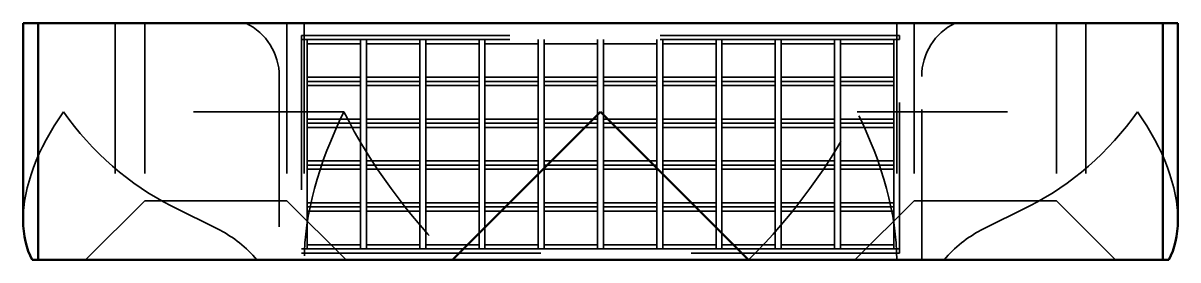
# Model space of a CAD drawing. Header units: inches. Extents: x 1.51 to 9.39, y 3.23 to 7.66.
# Drawn here: x 5.089 to 5.856, y 5.24 to 5.398 of the extents above; entities that cross this region are included whole.
import ezdxf

# ---------------------------------------------------------------- set-up
doc = ezdxf.new("R2010")
doc.units = ezdxf.units.IN
doc.header["$MEASUREMENT"] = 0
doc.linetypes.add('DASHED', pattern=[0.2067, 0.1654, -0.0413])
doc.layers.add('Hidden (ANSI)', color=7, linetype='DASHED', lineweight=35)
doc.layers.add('Visible (ANSI)', color=7, linetype='Continuous', lineweight=50)

msp = doc.modelspace()

# ---------------------------------------------------------------- linework, layer by layer
at = {"layer": 'Hidden (ANSI)', "ltscale": 0.299852}
for p, q in [((5.14989, 5.39797), (5.14989, 5.24049)), ((5.27555, 5.39797), (5.27555, 5.24049)), ((5.66925, 5.39797), (5.66925, 5.24049)), ((5.7949, 5.39797), (5.7949, 5.24049))]:
    msp.add_line(p, q, dxfattribs=at)
at = {"layer": 'Hidden (ANSI)', "ltscale": 0.224864}
for p, q in [((5.16944, 5.39797), (5.16944, 5.27986)), ((5.26393, 5.39797), (5.26393, 5.27986)), ((5.68087, 5.39797), (5.68087, 5.27986)), ((5.77536, 5.39797), (5.77536, 5.27986))]:
    msp.add_line(p, q, dxfattribs=at)
at = {"layer": 'Hidden (ANSI)', "ltscale": 0.961872}
for p, q in [((5.67122, 5.38982), (5.27358, 5.38982)), ((5.67122, 5.38704), (5.27358, 5.38704)), ((5.27358, 5.24506), (5.67122, 5.24506))]:
    msp.add_line(p, q, dxfattribs=at)
at = {"layer": 'Hidden (ANSI)', "ltscale": 0.007399}
for p, q in [((5.27358, 5.38704), (5.27358, 5.38982)), ((5.67122, 5.38704), (5.67122, 5.38982)), ((5.27752, 5.38425), (5.27752, 5.38704)), ((5.31295, 5.38425), (5.31295, 5.38704)), ((5.31689, 5.38425), (5.31689, 5.38704)), ((5.35232, 5.38425), (5.35232, 5.38704)), ((5.35626, 5.38425), (5.35626, 5.38704)), ((5.39169, 5.38425), (5.39169, 5.38704)), ((5.39563, 5.38425), (5.39563, 5.38704)), ((5.43106, 5.38425), (5.43106, 5.38704)), ((5.435, 5.38425), (5.435, 5.38704)), ((5.47043, 5.38425), (5.47043, 5.38704)), ((5.47437, 5.38425), (5.47437, 5.38704)), ((5.5098, 5.38425), (5.5098, 5.38704)), ((5.51374, 5.38425), (5.51374, 5.38704)), ((5.54917, 5.38425), (5.54917, 5.38704)), ((5.55311, 5.38425), (5.55311, 5.38704)), ((5.58854, 5.38425), (5.58854, 5.38704)), ((5.59248, 5.38425), (5.59248, 5.38704)), ((5.62791, 5.38425), (5.62791, 5.38704)), ((5.63185, 5.38425), (5.63185, 5.38704)), ((5.66728, 5.38425), (5.66728, 5.38704)), ((5.27752, 5.35641), (5.27752, 5.3592)), ((5.31295, 5.35641), (5.31295, 5.3592)), ((5.31689, 5.35641), (5.31689, 5.3592)), ((5.35232, 5.35641), (5.35232, 5.3592)), ((5.35626, 5.35641), (5.35626, 5.3592)), ((5.39169, 5.35641), (5.39169, 5.3592)), ((5.39563, 5.35641), (5.39563, 5.3592)), ((5.43106, 5.35641), (5.43106, 5.3592)), ((5.435, 5.35641), (5.435, 5.3592)), ((5.47043, 5.35641), (5.47043, 5.3592)), ((5.47437, 5.35641), (5.47437, 5.3592)), ((5.5098, 5.35641), (5.5098, 5.3592)), ((5.51374, 5.35641), (5.51374, 5.3592)), ((5.54917, 5.35641), (5.54917, 5.3592)), ((5.55311, 5.35641), (5.55311, 5.3592)), ((5.58854, 5.35641), (5.58854, 5.3592)), ((5.59248, 5.35641), (5.59248, 5.3592)), ((5.62791, 5.35641), (5.62791, 5.3592)), ((5.63185, 5.35641), (5.63185, 5.3592)), ((5.66728, 5.35641), (5.66728, 5.3592)), ((5.27752, 5.32857), (5.27752, 5.33136)), ((5.31295, 5.32857), (5.31295, 5.33136)), ((5.31689, 5.32857), (5.31689, 5.33136)), ((5.35232, 5.32857), (5.35232, 5.33136)), ((5.35626, 5.32857), (5.35626, 5.33136)), ((5.39169, 5.32857), (5.39169, 5.33136)), ((5.39563, 5.32857), (5.39563, 5.33136)), ((5.43106, 5.32857), (5.43106, 5.33136)), ((5.435, 5.32857), (5.435, 5.33136)), ((5.47043, 5.32857), (5.47043, 5.33136)), ((5.47437, 5.32857), (5.47437, 5.33136)), ((5.5098, 5.32857), (5.5098, 5.33136)), ((5.51374, 5.32857), (5.51374, 5.33136)), ((5.54917, 5.32857), (5.54917, 5.33136)), ((5.55311, 5.32857), (5.55311, 5.33136)), ((5.58854, 5.32857), (5.58854, 5.33136)), ((5.59248, 5.32857), (5.59248, 5.33136)), ((5.62791, 5.32857), (5.62791, 5.33136)), ((5.63185, 5.32857), (5.63185, 5.33136)), ((5.66728, 5.32857), (5.66728, 5.33136)), ((5.27752, 5.30073), (5.27752, 5.30352)), ((5.31295, 5.30073), (5.31295, 5.30352)), ((5.31689, 5.30073), (5.31689, 5.30352)), ((5.35232, 5.30073), (5.35232, 5.30352)), ((5.35626, 5.30073), (5.35626, 5.30352)), ((5.39169, 5.30073), (5.39169, 5.30352)), ((5.39563, 5.30073), (5.39563, 5.30352)), ((5.43106, 5.30073), (5.43106, 5.30352)), ((5.435, 5.30073), (5.435, 5.30352)), ((5.47043, 5.30073), (5.47043, 5.30352)), ((5.47437, 5.30073), (5.47437, 5.30352)), ((5.5098, 5.30073), (5.5098, 5.30352)), ((5.51374, 5.30073), (5.51374, 5.30352)), ((5.54917, 5.30073), (5.54917, 5.30352)), ((5.55311, 5.30073), (5.55311, 5.30352)), ((5.58854, 5.30073), (5.58854, 5.30352)), ((5.59248, 5.30073), (5.59248, 5.30352)), ((5.62791, 5.30073), (5.62791, 5.30352)), ((5.63185, 5.30073), (5.63185, 5.30352)), ((5.66728, 5.30073), (5.66728, 5.30352)), ((5.27752, 5.2729), (5.27752, 5.27568)), ((5.31295, 5.2729), (5.31295, 5.27568)), ((5.31689, 5.2729), (5.31689, 5.27568)), ((5.35232, 5.2729), (5.35232, 5.27568)), ((5.35626, 5.2729), (5.35626, 5.27568)), ((5.39169, 5.2729), (5.39169, 5.27568)), ((5.39563, 5.2729), (5.39563, 5.27568)), ((5.43106, 5.2729), (5.43106, 5.27568)), ((5.435, 5.2729), (5.435, 5.27568)), ((5.47043, 5.2729), (5.47043, 5.27568)), ((5.47437, 5.2729), (5.47437, 5.27568)), ((5.5098, 5.2729), (5.5098, 5.27568)), ((5.51374, 5.2729), (5.51374, 5.27568)), ((5.54917, 5.2729), (5.54917, 5.27568)), ((5.55311, 5.2729), (5.55311, 5.27568)), ((5.58854, 5.2729), (5.58854, 5.27568)), ((5.59248, 5.2729), (5.59248, 5.27568)), ((5.62791, 5.2729), (5.62791, 5.27568)), ((5.63185, 5.2729), (5.63185, 5.27568)), ((5.66728, 5.2729), (5.66728, 5.27568)), ((5.27358, 5.24784), (5.27752, 5.24784)), ((5.31295, 5.24784), (5.31689, 5.24784)), ((5.35232, 5.24784), (5.35626, 5.24784)), ((5.39169, 5.24784), (5.39563, 5.24784)), ((5.43106, 5.24784), (5.435, 5.24784)), ((5.47043, 5.24784), (5.47437, 5.24784)), ((5.5098, 5.24784), (5.51374, 5.24784)), ((5.54917, 5.24784), (5.55311, 5.24784)), ((5.58854, 5.24784), (5.59248, 5.24784)), ((5.62791, 5.24784), (5.63185, 5.24784)), ((5.66728, 5.24784), (5.67122, 5.24784))]:
    msp.add_line(p, q, dxfattribs=at)
at = {"layer": 'Hidden (ANSI)', "ltscale": 0.382339}
for p, q in [((5.27358, 5.38704), (5.27358, 5.24506)), ((5.67122, 5.24506), (5.67122, 5.38704))]:
    msp.add_line(p, q, dxfattribs=at)
at = {"layer": 'Hidden (ANSI)', "ltscale": 0.067389}
for p, q in [((5.27752, 5.38425), (5.31295, 5.38425)), ((5.27752, 5.3592), (5.27752, 5.38425)), ((5.31295, 5.38425), (5.31295, 5.3592)), ((5.31689, 5.38425), (5.35232, 5.38425)), ((5.31689, 5.3592), (5.31689, 5.38425)), ((5.35232, 5.38425), (5.35232, 5.3592)), ((5.35626, 5.38425), (5.39169, 5.38425)), ((5.35626, 5.3592), (5.35626, 5.38425)), ((5.39169, 5.38425), (5.39169, 5.3592)), ((5.39563, 5.38425), (5.43106, 5.38425)), ((5.39563, 5.3592), (5.39563, 5.38425)), ((5.43106, 5.38425), (5.43106, 5.3592)), ((5.435, 5.38425), (5.47043, 5.38425)), ((5.435, 5.3592), (5.435, 5.38425)), ((5.47043, 5.38425), (5.47043, 5.3592)), ((5.47437, 5.38425), (5.5098, 5.38425)), ((5.47437, 5.3592), (5.47437, 5.38425)), ((5.5098, 5.38425), (5.5098, 5.3592)), ((5.51374, 5.38425), (5.54917, 5.38425)), ((5.51374, 5.3592), (5.51374, 5.38425)), ((5.54917, 5.38425), (5.54917, 5.3592)), ((5.55311, 5.38425), (5.58854, 5.38425)), ((5.55311, 5.3592), (5.55311, 5.38425)), ((5.58854, 5.38425), (5.58854, 5.3592)), ((5.59248, 5.38425), (5.62791, 5.38425)), ((5.59248, 5.3592), (5.59248, 5.38425)), ((5.62791, 5.38425), (5.62791, 5.3592)), ((5.63185, 5.38425), (5.66728, 5.38425)), ((5.63185, 5.3592), (5.63185, 5.38425)), ((5.66728, 5.38425), (5.66728, 5.3592)), ((5.31295, 5.36198), (5.27752, 5.36198)), ((5.31295, 5.3592), (5.27752, 5.3592)), ((5.35232, 5.36198), (5.31689, 5.36198)), ((5.35232, 5.3592), (5.31689, 5.3592)), ((5.39169, 5.36198), (5.35626, 5.36198)), ((5.39169, 5.3592), (5.35626, 5.3592)), ((5.43106, 5.36198), (5.39563, 5.36198)), ((5.43106, 5.3592), (5.39563, 5.3592)), ((5.47043, 5.36198), (5.435, 5.36198)), ((5.47043, 5.3592), (5.435, 5.3592)), ((5.5098, 5.36198), (5.47437, 5.36198)), ((5.5098, 5.3592), (5.47437, 5.3592)), ((5.54917, 5.36198), (5.51374, 5.36198)), ((5.54917, 5.3592), (5.51374, 5.3592)), ((5.58854, 5.36198), (5.55311, 5.36198)), ((5.58854, 5.3592), (5.55311, 5.3592)), ((5.62791, 5.36198), (5.59248, 5.36198)), ((5.62791, 5.3592), (5.59248, 5.3592)), ((5.66728, 5.36198), (5.63185, 5.36198)), ((5.66728, 5.3592), (5.63185, 5.3592)), ((5.27752, 5.35641), (5.31295, 5.35641)), ((5.27752, 5.33136), (5.27752, 5.35641)), ((5.31295, 5.35641), (5.31295, 5.33136)), ((5.31689, 5.35641), (5.35232, 5.35641)), ((5.31689, 5.33136), (5.31689, 5.35641)), ((5.35232, 5.35641), (5.35232, 5.33136)), ((5.35626, 5.35641), (5.39169, 5.35641)), ((5.35626, 5.33136), (5.35626, 5.35641)), ((5.39169, 5.35641), (5.39169, 5.33136)), ((5.39563, 5.35641), (5.43106, 5.35641)), ((5.39563, 5.33136), (5.39563, 5.35641)), ((5.43106, 5.35641), (5.43106, 5.33136)), ((5.435, 5.35641), (5.47043, 5.35641)), ((5.435, 5.33136), (5.435, 5.35641)), ((5.47043, 5.35641), (5.47043, 5.33136)), ((5.47437, 5.35641), (5.5098, 5.35641)), ((5.47437, 5.33136), (5.47437, 5.35641)), ((5.5098, 5.35641), (5.5098, 5.33136)), ((5.51374, 5.35641), (5.54917, 5.35641)), ((5.51374, 5.33136), (5.51374, 5.35641)), ((5.54917, 5.35641), (5.54917, 5.33136)), ((5.55311, 5.35641), (5.58854, 5.35641)), ((5.55311, 5.33136), (5.55311, 5.35641)), ((5.58854, 5.35641), (5.58854, 5.33136)), ((5.59248, 5.35641), (5.62791, 5.35641)), ((5.59248, 5.33136), (5.59248, 5.35641)), ((5.62791, 5.35641), (5.62791, 5.33136)), ((5.63185, 5.35641), (5.66728, 5.35641)), ((5.63185, 5.33136), (5.63185, 5.35641)), ((5.66728, 5.35641), (5.66728, 5.33136)), ((5.31295, 5.33414), (5.27752, 5.33414)), ((5.31295, 5.33136), (5.27752, 5.33136)), ((5.27752, 5.32857), (5.31295, 5.32857)), ((5.27752, 5.30352), (5.27752, 5.32857)), ((5.31295, 5.32857), (5.31295, 5.30352)), ((5.35232, 5.33414), (5.31689, 5.33414)), ((5.35232, 5.33136), (5.31689, 5.33136)), ((5.31689, 5.32857), (5.35232, 5.32857)), ((5.31689, 5.30352), (5.31689, 5.32857)), ((5.35232, 5.32857), (5.35232, 5.30352)), ((5.39169, 5.33414), (5.35626, 5.33414)), ((5.39169, 5.33136), (5.35626, 5.33136)), ((5.35626, 5.32857), (5.39169, 5.32857)), ((5.35626, 5.30352), (5.35626, 5.32857)), ((5.39169, 5.32857), (5.39169, 5.30352)), ((5.43106, 5.33414), (5.39563, 5.33414)), ((5.43106, 5.33136), (5.39563, 5.33136)), ((5.39563, 5.32857), (5.43106, 5.32857)), ((5.39563, 5.30352), (5.39563, 5.32857)), ((5.43106, 5.32857), (5.43106, 5.30352)), ((5.47043, 5.33414), (5.435, 5.33414)), ((5.47043, 5.33136), (5.435, 5.33136)), ((5.435, 5.32857), (5.47043, 5.32857)), ((5.435, 5.30352), (5.435, 5.32857)), ((5.47043, 5.32857), (5.47043, 5.30352)), ((5.5098, 5.33414), (5.47437, 5.33414)), ((5.5098, 5.33136), (5.47437, 5.33136)), ((5.47437, 5.32857), (5.5098, 5.32857)), ((5.47437, 5.30352), (5.47437, 5.32857)), ((5.5098, 5.32857), (5.5098, 5.30352)), ((5.54917, 5.33414), (5.51374, 5.33414)), ((5.54917, 5.33136), (5.51374, 5.33136)), ((5.51374, 5.32857), (5.54917, 5.32857)), ((5.51374, 5.30352), (5.51374, 5.32857)), ((5.54917, 5.32857), (5.54917, 5.30352)), ((5.58854, 5.33414), (5.55311, 5.33414)), ((5.58854, 5.33136), (5.55311, 5.33136)), ((5.55311, 5.32857), (5.58854, 5.32857)), ((5.55311, 5.30352), (5.55311, 5.32857)), ((5.58854, 5.32857), (5.58854, 5.30352)), ((5.62791, 5.33414), (5.59248, 5.33414)), ((5.62791, 5.33136), (5.59248, 5.33136)), ((5.59248, 5.32857), (5.62791, 5.32857)), ((5.59248, 5.30352), (5.59248, 5.32857)), ((5.62791, 5.32857), (5.62791, 5.30352)), ((5.66728, 5.33414), (5.63185, 5.33414)), ((5.66728, 5.33136), (5.63185, 5.33136)), ((5.63185, 5.32857), (5.66728, 5.32857)), ((5.63185, 5.30352), (5.63185, 5.32857)), ((5.66728, 5.32857), (5.66728, 5.30352)), ((5.31295, 5.3063), (5.27752, 5.3063)), ((5.35232, 5.3063), (5.31689, 5.3063)), ((5.39169, 5.3063), (5.35626, 5.3063)), ((5.43106, 5.3063), (5.39563, 5.3063)), ((5.47043, 5.3063), (5.435, 5.3063)), ((5.5098, 5.3063), (5.47437, 5.3063)), ((5.54917, 5.3063), (5.51374, 5.3063)), ((5.58854, 5.3063), (5.55311, 5.3063)), ((5.62791, 5.3063), (5.59248, 5.3063)), ((5.66728, 5.3063), (5.63185, 5.3063)), ((5.31295, 5.30352), (5.27752, 5.30352)), ((5.27752, 5.30073), (5.31295, 5.30073)), ((5.27752, 5.27568), (5.27752, 5.30073)), ((5.31295, 5.30073), (5.31295, 5.27568)), ((5.35232, 5.30352), (5.31689, 5.30352)), ((5.31689, 5.30073), (5.35232, 5.30073)), ((5.31689, 5.27568), (5.31689, 5.30073)), ((5.35232, 5.30073), (5.35232, 5.27568)), ((5.39169, 5.30352), (5.35626, 5.30352)), ((5.35626, 5.30073), (5.39169, 5.30073)), ((5.35626, 5.27568), (5.35626, 5.30073)), ((5.39169, 5.30073), (5.39169, 5.27568)), ((5.43106, 5.30352), (5.39563, 5.30352)), ((5.39563, 5.30073), (5.43106, 5.30073)), ((5.39563, 5.27568), (5.39563, 5.30073)), ((5.43106, 5.30073), (5.43106, 5.27568)), ((5.47043, 5.30352), (5.435, 5.30352)), ((5.435, 5.30073), (5.47043, 5.30073)), ((5.435, 5.27568), (5.435, 5.30073)), ((5.47043, 5.30073), (5.47043, 5.27568)), ((5.5098, 5.30352), (5.47437, 5.30352)), ((5.47437, 5.30073), (5.5098, 5.30073)), ((5.47437, 5.27568), (5.47437, 5.30073)), ((5.5098, 5.30073), (5.5098, 5.27568)), ((5.54917, 5.30352), (5.51374, 5.30352)), ((5.51374, 5.30073), (5.54917, 5.30073)), ((5.51374, 5.27568), (5.51374, 5.30073)), ((5.54917, 5.30073), (5.54917, 5.27568)), ((5.58854, 5.30352), (5.55311, 5.30352)), ((5.55311, 5.30073), (5.58854, 5.30073)), ((5.55311, 5.27568), (5.55311, 5.30073)), ((5.58854, 5.30073), (5.58854, 5.27568)), ((5.62791, 5.30352), (5.59248, 5.30352)), ((5.59248, 5.30073), (5.62791, 5.30073)), ((5.59248, 5.27568), (5.59248, 5.30073)), ((5.62791, 5.30073), (5.62791, 5.27568)), ((5.66728, 5.30352), (5.63185, 5.30352)), ((5.63185, 5.30073), (5.66728, 5.30073)), ((5.63185, 5.27568), (5.63185, 5.30073)), ((5.66728, 5.30073), (5.66728, 5.27568)), ((5.31295, 5.27846), (5.27752, 5.27846)), ((5.31295, 5.27568), (5.27752, 5.27568)), ((5.27752, 5.2729), (5.31295, 5.2729)), ((5.27752, 5.24784), (5.27752, 5.2729)), ((5.31295, 5.2729), (5.31295, 5.24784)), ((5.35232, 5.27846), (5.31689, 5.27846)), ((5.35232, 5.27568), (5.31689, 5.27568)), ((5.31689, 5.2729), (5.35232, 5.2729)), ((5.31689, 5.24784), (5.31689, 5.2729)), ((5.35232, 5.2729), (5.35232, 5.24784)), ((5.39169, 5.27846), (5.35626, 5.27846)), ((5.39169, 5.27568), (5.35626, 5.27568)), ((5.35626, 5.2729), (5.39169, 5.2729)), ((5.35626, 5.24784), (5.35626, 5.2729)), ((5.39169, 5.2729), (5.39169, 5.24784)), ((5.43106, 5.27846), (5.39563, 5.27846)), ((5.43106, 5.27568), (5.39563, 5.27568)), ((5.39563, 5.2729), (5.43106, 5.2729)), ((5.39563, 5.24784), (5.39563, 5.2729)), ((5.43106, 5.2729), (5.43106, 5.24784)), ((5.47043, 5.27846), (5.435, 5.27846)), ((5.47043, 5.27568), (5.435, 5.27568)), ((5.435, 5.2729), (5.47043, 5.2729)), ((5.435, 5.24784), (5.435, 5.2729)), ((5.47043, 5.2729), (5.47043, 5.24784)), ((5.5098, 5.27846), (5.47437, 5.27846)), ((5.5098, 5.27568), (5.47437, 5.27568)), ((5.47437, 5.2729), (5.5098, 5.2729)), ((5.47437, 5.24784), (5.47437, 5.2729)), ((5.5098, 5.2729), (5.5098, 5.24784)), ((5.54917, 5.27846), (5.51374, 5.27846)), ((5.54917, 5.27568), (5.51374, 5.27568)), ((5.51374, 5.2729), (5.54917, 5.2729)), ((5.51374, 5.24784), (5.51374, 5.2729)), ((5.54917, 5.2729), (5.54917, 5.24784)), ((5.58854, 5.27846), (5.55311, 5.27846)), ((5.58854, 5.27568), (5.55311, 5.27568)), ((5.55311, 5.2729), (5.58854, 5.2729)), ((5.55311, 5.24784), (5.55311, 5.2729)), ((5.58854, 5.2729), (5.58854, 5.24784)), ((5.62791, 5.27846), (5.59248, 5.27846)), ((5.62791, 5.27568), (5.59248, 5.27568)), ((5.59248, 5.2729), (5.62791, 5.2729)), ((5.59248, 5.24784), (5.59248, 5.2729)), ((5.62791, 5.2729), (5.62791, 5.24784)), ((5.66728, 5.27846), (5.63185, 5.27846)), ((5.66728, 5.27568), (5.63185, 5.27568)), ((5.63185, 5.2729), (5.66728, 5.2729)), ((5.63185, 5.24784), (5.63185, 5.2729)), ((5.66728, 5.2729), (5.66728, 5.24784)), ((5.31295, 5.25062), (5.27752, 5.25062)), ((5.35232, 5.25062), (5.31689, 5.25062)), ((5.39169, 5.25062), (5.35626, 5.25062)), ((5.43106, 5.25062), (5.39563, 5.25062)), ((5.47043, 5.25062), (5.435, 5.25062)), ((5.5098, 5.25062), (5.47437, 5.25062)), ((5.54917, 5.25062), (5.51374, 5.25062)), ((5.58854, 5.25062), (5.55311, 5.25062)), ((5.62791, 5.25062), (5.59248, 5.25062)), ((5.66728, 5.25062), (5.63185, 5.25062)), ((5.31295, 5.24784), (5.27752, 5.24784)), ((5.35232, 5.24784), (5.31689, 5.24784)), ((5.39169, 5.24784), (5.35626, 5.24784)), ((5.43106, 5.24784), (5.39563, 5.24784)), ((5.47043, 5.24784), (5.435, 5.24784)), ((5.5098, 5.24784), (5.47437, 5.24784)), ((5.54917, 5.24784), (5.51374, 5.24784)), ((5.58854, 5.24784), (5.55311, 5.24784)), ((5.62791, 5.24784), (5.59248, 5.24784)), ((5.66728, 5.24784), (5.63185, 5.24784))]:
    msp.add_line(p, q, dxfattribs=at)
at = {"layer": 'Hidden (ANSI)', "ltscale": 0.232363}
for p, q in [((5.2589, 5.36254), (5.2589, 5.24049)), ((5.6859, 5.24049), (5.6859, 5.36254))]:
    msp.add_line(p, q, dxfattribs=at)
at = {"layer": 'Hidden (ANSI)', "ltscale": 0.40992}
for p, q in [((5.30192, 5.33891), (5.11549, 5.33891)), ((5.64288, 5.33891), (5.8293, 5.33891))]:
    msp.add_line(p, q, dxfattribs=at)
at = {"layer": 'Hidden (ANSI)', "ltscale": 0.105949}
for p, q in [((5.16944, 5.27986), (5.13007, 5.24049)), ((5.26393, 5.27986), (5.3033, 5.24049)), ((5.68087, 5.27986), (5.6415, 5.24049)), ((5.77536, 5.27986), (5.81473, 5.24049))]:
    msp.add_line(p, q, dxfattribs=at)
at = {"layer": 'Hidden (ANSI)', "ltscale": 0.282598}
for p, q in [((5.16944, 5.27986), (5.26393, 5.27986)), ((5.68087, 5.27986), (5.77536, 5.27986))]:
    msp.add_line(p, q, dxfattribs=at)
at = {"layer": 'Hidden (ANSI)', "ltscale": 0.069032}
for p, q in [((5.21953, 5.26017), (5.18706, 5.2764)), ((5.75773, 5.2764), (5.72527, 5.26017))]:
    msp.add_line(p, q, dxfattribs=at)
at = {"layer": 'Hidden (ANSI)', "ltscale": 0.108242}
for centre, start, end in [((5.21953, 5.36254), 0, 64.15807), ((5.72527, 5.36254), 115.84193, 180)]:
    msp.add_arc(centre, 0.03937, start, end, dxfattribs=at)
at = {"layer": 'Hidden (ANSI)', "ltscale": 0.197163}
for centre, major_axis, start_param, end_param in [((5.18706, 5.31618), (0.08524, 0.08524), 1.861351, 2.617994), ((5.75773, 5.31618), (0.08524, -0.08524), 0.523599, 1.280241)]:
    msp.add_ellipse(centre, major_axis=major_axis, ratio=0.57735, start_param=start_param, end_param=end_param, dxfattribs=at)
at = {"layer": 'Hidden (ANSI)', "ltscale": 0.194223}
for centre, major_axis, start_param, end_param in [((5.18706, 5.36164), (0.08524, -0.08524), 4.421834, 5.235988), ((5.75773, 5.36164), (0.08524, 0.08524), 4.18879, 5.002944)]:
    msp.add_ellipse(centre, major_axis=major_axis, ratio=0.57735, start_param=start_param, end_param=end_param, dxfattribs=at)
at = {"layer": 'Hidden (ANSI)', "ltscale": 0.271412}
for major_axis, start_param, end_param in [((0.17048, 0.17048), 2.094395, 2.617994), ((0.17048, -0.17048), 4.18879, 4.712389), ((0.17048, 0.17048), 4.712389, 5.235988), ((0.17048, -0.17048), 0.523599, 1.047198)]:
    msp.add_ellipse((5.4724, 5.33891), major_axis=major_axis, ratio=0.57735, start_param=start_param, end_param=end_param, dxfattribs=at)
at = {"layer": 'Hidden (ANSI)', "ltscale": 0.062949}
for centre, major_axis, start_param, end_param in [((5.21953, 5.22608), (-0.0341, 0.0341), 4.563525, 5.235988), ((5.72527, 5.22608), (-0.0341, -0.0341), 4.18879, 4.861253)]:
    msp.add_ellipse(centre, major_axis=major_axis, ratio=0.57735, start_param=start_param, end_param=end_param, dxfattribs=at)
at = {"layer": 'Visible (ANSI)'}
for p, q in [((5.08864, 5.39797), (5.09857, 5.39797)), ((5.08864, 5.26697), (5.08864, 5.39797)), ((5.2419, 5.39797), (5.09857, 5.39797)), ((5.09857, 5.39797), (5.09857, 5.24049)), ((5.2419, 5.39797), (5.32691, 5.39797)), ((5.32691, 5.39797), (5.38716, 5.39797)), ((5.55764, 5.39797), (5.38716, 5.39797)), ((5.55764, 5.39797), (5.61789, 5.39797)), ((5.61789, 5.39797), (5.70289, 5.39797)), ((5.84623, 5.39797), (5.70289, 5.39797)), ((5.84623, 5.39797), (5.85616, 5.39797)), ((5.84623, 5.39797), (5.84623, 5.24049)), ((5.85616, 5.39797), (5.85616, 5.26697)), ((5.4724, 5.33891), (5.38716, 5.25367)), ((5.55764, 5.25367), (5.4724, 5.33891)), ((5.37397, 5.24049), (5.38716, 5.25367)), ((5.55764, 5.25367), (5.57082, 5.24049)), ((5.09857, 5.24049), (5.09473, 5.24049)), ((5.2419, 5.24049), (5.09857, 5.24049)), ((5.2419, 5.24049), (5.32691, 5.24049)), ((5.32691, 5.24049), (5.37397, 5.24049)), ((5.57082, 5.24049), (5.37397, 5.24049)), ((5.57082, 5.24049), (5.61789, 5.24049)), ((5.61789, 5.24049), (5.70289, 5.24049)), ((5.84623, 5.24049), (5.70289, 5.24049)), ((5.85006, 5.24049), (5.84623, 5.24049))]:
    msp.add_line(p, q, dxfattribs=at)
for centre, major_axis, start_param, end_param in [((5.18706, 5.31618), (0.08524, 0.08524), 2.617994, 2.971764), ((5.75773, 5.31618), (0.08524, -0.08524), 0.169829, 0.523599)]:
    msp.add_ellipse(centre, major_axis=major_axis, ratio=0.57735, start_param=start_param, end_param=end_param, dxfattribs=at)

doc.saveas('drawing.dxf')
